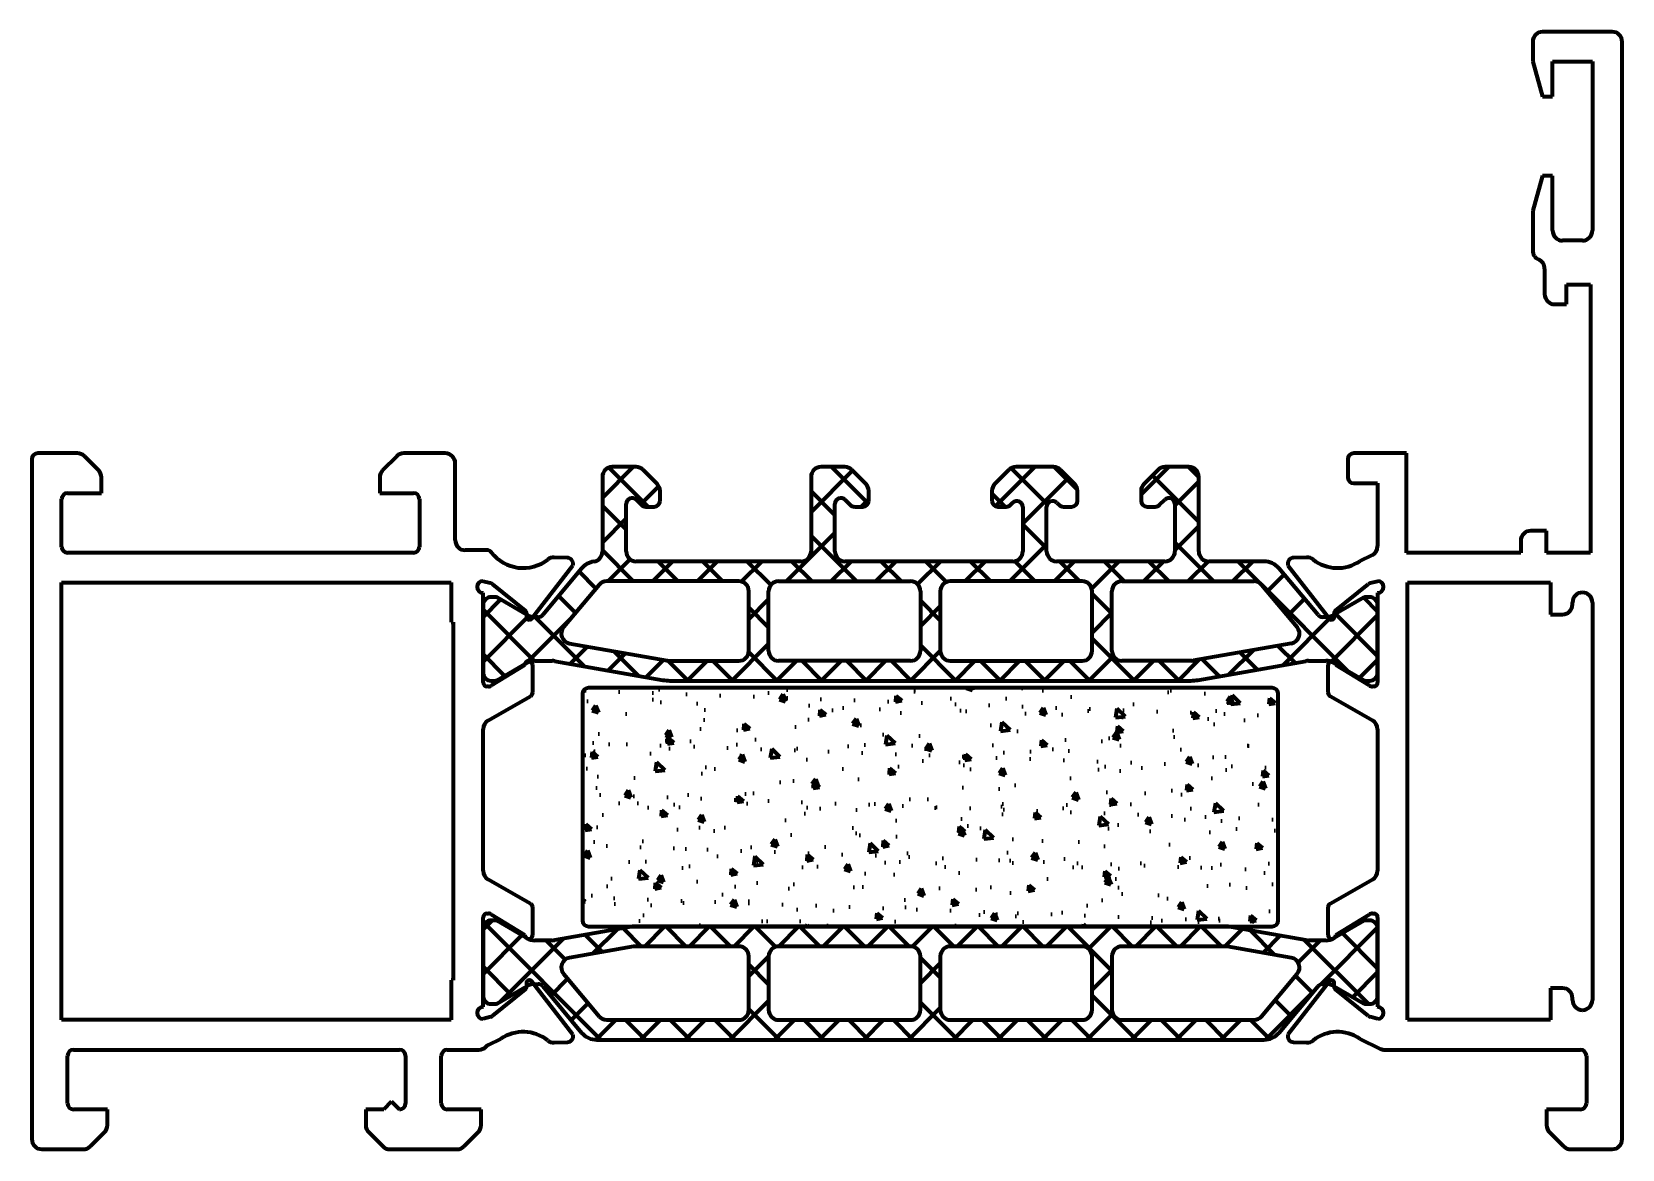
# Model space of a CAD drawing. Header units: millimetres. Extents: x 106.2 to 186.2, y 55 to 111.2.
import ezdxf

# ---------------------------------------------------------------- set-up
doc = ezdxf.new("R2010")
doc.units = ezdxf.units.MM

msp = doc.modelspace()

# ---------------------------------------------------------------- hatches: boundary and pattern name
at = {"lineweight": 100}
h = msp.add_hatch(dxfattribs=at)
h.set_pattern_fill('ANSI37', color=8, scale=0.5, style=0)
h.paths.add_polyline_path([(131.905, 81.867, -0.223481), (131.674, 81.758), (131.511, 81.758, -0.131829), (131.11, 81.866), (129.609, 82.734, 0.240571), (129.427, 82.739, 0.50902), (128.904, 82.358), (128.904, 78.958, 0.50902), (129.427, 78.578, 0.253199), (129.618, 78.588), (131.11, 79.451, -0.131829), (131.511, 79.558), (132.453, 79.558), (137.952, 78.589, 0.043661), (138.299, 78.558), (164.51, 78.558, 0.043661), (164.857, 78.589), (170.356, 79.558), (171.298, 79.558, -0.131829), (171.699, 79.451), (173.2, 78.583, 0.240571), (173.381, 78.578, 0.50902), (173.904, 78.958), (173.904, 82.358, 0.50902), (173.381, 82.739, 0.253199), (173.191, 82.729), (171.699, 81.866, -0.131829), (171.298, 81.758), (171.135, 81.758, -0.21991), (170.907, 81.864), (168.946, 84.201, 0.221695), (168.179, 84.558), (165.404, 84.558, -0.414214), (164.904, 85.058), (164.904, 88.808, 0.414214), (164.404, 89.308), (163.212, 89.308, 0.198912), (162.858, 89.162), (162.151, 88.455, 0.198912), (162.004, 88.101), (162.004, 87.608, 0.414214), (162.304, 87.308), (162.719, 87.308, 0.198912), (162.931, 87.396), (163.192, 87.658, -0.668179), (163.704, 87.446), (163.704, 85.058, -0.414214), (163.204, 84.558), (157.754, 84.558, -0.414214), (157.254, 85.058), (157.254, 87.296, -0.668179), (157.767, 87.508), (157.878, 87.396, 0.198912), (158.09, 87.308), (158.504, 87.308, 0.414214), (158.804, 87.608), (158.804, 88.101, 0.198912), (158.658, 88.455), (157.951, 89.162, 0.198912), (157.597, 89.308), (155.712, 89.308, 0.198912), (155.358, 89.162), (154.651, 88.455, 0.198912), (154.504, 88.101), (154.504, 87.608, 0.414214), (154.804, 87.308), (155.219, 87.308, 0.277739), (155.495, 87.447, -0.765441), (156.054, 87.296), (156.054, 85.058, -0.414214), (155.554, 84.558), (147.104, 84.558, -0.414214), (146.604, 85.058), (146.604, 87.446, -0.668179), (147.117, 87.658), (147.378, 87.396, 0.198912), (147.59, 87.308), (148.004, 87.308, 0.414214), (148.304, 87.608), (148.304, 88.101, 0.198912), (148.158, 88.455), (147.451, 89.162, 0.198912), (147.097, 89.308), (145.904, 89.308, 0.414214), (145.404, 88.808), (145.404, 85.058, -0.414214), (144.904, 84.558), (136.604, 84.558, -0.414214), (136.104, 85.058), (136.104, 87.446, -0.668179), (136.617, 87.658), (136.878, 87.396, 0.198912), (137.09, 87.308), (137.504, 87.308, 0.414214), (137.804, 87.608), (137.804, 88.101, 0.198912), (137.658, 88.455), (136.951, 89.162, 0.198912), (136.597, 89.308), (135.404, 89.308, 0.414214), (134.904, 88.808), (134.904, 85.041, -0.370782), (134.479, 84.547, 0.182522), (133.863, 84.201)])
h.paths.add_polyline_path([(134.741, 83.38, -0.221695), (135.124, 83.558), (141.77, 83.558, -0.414214), (142.27, 83.058), (142.27, 80.058, -0.414214), (141.77, 79.558), (138.212, 79.558), (133.248, 80.434, -0.57735), (132.951, 81.247)], flags=16)
h.paths.add_polyline_path([(143.27, 83.058, -0.414214), (143.77, 83.558), (150.404, 83.558, -0.414214), (150.904, 83.058), (150.904, 80.058, -0.414214), (150.404, 79.558), (143.77, 79.558, -0.414214), (143.27, 80.058)], flags=16)
h.paths.add_polyline_path([(151.904, 83.058, -0.414214), (152.404, 83.558), (159.039, 83.558, -0.414214), (159.539, 83.058), (159.539, 80.058, -0.414214), (159.039, 79.558), (152.404, 79.558, -0.414214), (151.904, 80.058)], flags=16)
h.paths.add_polyline_path([(160.539, 83.058, -0.414214), (161.039, 83.558), (167.685, 83.558, -0.221695), (168.068, 83.38), (169.857, 81.247, -0.57735), (169.561, 80.434), (164.597, 79.558), (161.039, 79.558, -0.414214), (160.539, 80.058)], flags=16)
h = msp.add_hatch(dxfattribs=at)
h.set_pattern_fill('AR-CONC', color=8, scale=0.02, angle=-90, style=0)
edge = h.paths.add_edge_path()
edge.add_line((134.204, 66.196), (168.604, 66.196))
edge.add_arc((168.604, 66.496), 0.3, 270, 360)
edge.add_line((168.904, 66.496), (168.904, 77.896))
edge.add_arc((168.604, 77.896), 0.3, 360, 450)
edge.add_line((168.604, 78.196), (134.204, 78.196))
edge.add_arc((134.204, 77.896), 0.3, 90, 180)
edge.add_line((133.904, 77.896), (133.904, 66.496))
edge.add_arc((134.204, 66.496), 0.3, 180, 270)
h = msp.add_hatch(dxfattribs=at)
h.set_pattern_fill('ANSI37', color=8, scale=0.5, style=0)
edge = h.paths.add_edge_path(flags=16)
edge.add_line((161.039, 61.496), (167.685, 61.496))
edge.add_arc((167.685, 61.996), 0.5, 270, 320)
edge.add_line((168.068, 61.675), (169.857, 63.807))
edge.add_arc((169.474, 64.128), 0.5, 320, 440)
edge.add_line((169.561, 64.621), (166.342, 65.189))
edge.add_arc((166.255, 64.696), 0.5, 80, 90)
edge.add_line((166.255, 65.196), (161.039, 65.196))
edge.add_arc((161.039, 64.696), 0.5, 90, 180)
edge.add_line((160.539, 64.696), (160.539, 61.996))
edge.add_arc((161.039, 61.996), 0.5, 180, 270)
edge = h.paths.add_edge_path(flags=16)
edge.add_line((159.039, 65.196), (152.404, 65.196))
edge.add_arc((152.404, 64.696), 0.5, 90, 180)
edge.add_line((151.904, 64.696), (151.904, 61.996))
edge.add_arc((152.404, 61.996), 0.5, 180, 270)
edge.add_line((152.404, 61.496), (159.039, 61.496))
edge.add_arc((159.039, 61.996), 0.5, 270, 360)
edge.add_line((159.539, 61.996), (159.539, 64.696))
edge.add_arc((159.039, 64.696), 0.5, 360, 450)
edge = h.paths.add_edge_path(flags=16)
edge.add_line((150.404, 65.196), (143.77, 65.196))
edge.add_arc((143.77, 64.696), 0.5, 90, 180)
edge.add_line((143.27, 64.696), (143.27, 61.996))
edge.add_arc((143.77, 61.996), 0.5, 180, 270)
edge.add_line((143.77, 61.496), (150.404, 61.496))
edge.add_arc((150.404, 61.996), 0.5, 270, 360)
edge.add_line((150.904, 61.996), (150.904, 64.696))
edge.add_arc((150.404, 64.696), 0.5, 360, 450)
edge = h.paths.add_edge_path()
edge.add_line((151.404, 66.196), (136.598, 66.196))
edge.add_arc((136.598, 64.196), 2, 90, 100)
edge.add_line((136.251, 66.166), (132.522, 65.508))
edge.add_arc((132.383, 66.296), 0.8, 270, 280, ccw=False)
edge.add_line((132.383, 65.496), (131.511, 65.496))
edge.add_arc((131.511, 66.296), 0.8, 239.96029, 270, ccw=False)
edge.add_line((131.11, 65.604), (129.609, 66.472))
edge.add_arc((129.513, 66.296), 0.2, 61.32424, 90)
edge.add_line((129.513, 66.496), (129.304, 66.496))
edge.add_arc((129.304, 66.096), 0.4, 90, 180)
edge.add_line((128.904, 66.096), (128.904, 62.696))
edge.add_arc((129.304, 62.696), 0.4, 180, 270)
edge.add_line((129.304, 62.296), (129.513, 62.296))
edge.add_arc((129.513, 62.496), 0.2, 270, 298.67576)
edge.add_line((129.609, 62.321), (131.11, 63.189))
edge.add_arc((131.511, 62.496), 0.8, 90, 120.03971, ccw=False)
edge.add_line((131.511, 63.296), (131.674, 63.296))
edge.add_arc((131.674, 62.996), 0.3, 39.61, 90, ccw=False)
edge.add_line((131.905, 63.187), (133.863, 60.853))
edge.add_arc((134.629, 61.496), 1, 220, 270)
edge.add_line((134.629, 60.496), (151.404, 60.496))
edge.add_line((151.404, 60.496), (168.179, 60.496))
edge.add_arc((168.179, 61.496), 1, 270, 320)
edge.add_line((168.946, 60.853), (170.904, 63.187))
edge.add_arc((171.135, 62.996), 0.3, 90, 140.39, ccw=False)
edge.add_line((171.135, 63.296), (171.298, 63.296))
edge.add_arc((171.298, 62.496), 0.8, 59.96029, 90, ccw=False)
edge.add_line((171.699, 63.189), (173.2, 62.321))
edge.add_arc((173.296, 62.496), 0.2, 241.32424, 270)
edge.add_line((173.296, 62.296), (173.504, 62.296))
edge.add_arc((173.504, 62.696), 0.4, 270, 360)
edge.add_line((173.904, 62.696), (173.904, 66.096))
edge.add_arc((173.504, 66.096), 0.4, 360, 450)
edge.add_line((173.504, 66.496), (173.296, 66.496))
edge.add_arc((173.296, 66.296), 0.2, 90, 118.67576)
edge.add_line((173.2, 66.472), (171.699, 65.604))
edge.add_arc((171.298, 66.296), 0.8, 270, 300.03971, ccw=False)
edge.add_line((171.298, 65.496), (170.426, 65.496))
edge.add_arc((170.426, 66.296), 0.8, 260, 270, ccw=False)
edge.add_line((170.287, 65.508), (166.558, 66.166))
edge.add_arc((166.211, 64.196), 2, 80, 90)
edge.add_line((166.211, 66.196), (151.404, 66.196))
edge = h.paths.add_edge_path(flags=16)
edge.add_line((141.77, 65.196), (136.554, 65.196))
edge.add_arc((136.554, 64.696), 0.5, 90, 100)
edge.add_line((136.467, 65.189), (133.248, 64.621))
edge.add_arc((133.334, 64.128), 0.5, 100, 220)
edge.add_line((132.951, 63.807), (134.741, 61.675))
edge.add_arc((135.124, 61.996), 0.5, 220, 270)
edge.add_line((135.124, 61.496), (141.77, 61.496))
edge.add_arc((141.77, 61.996), 0.5, 270, 360)
edge.add_line((142.27, 61.996), (142.27, 64.696))
edge.add_arc((141.77, 64.696), 0.5, 0, 90)

# ---------------------------------------------------------------- linework, layer by layer
for p, q in [((181.704, 110.693), (181.704, 109.693)), ((185.704, 111.193), (182.204, 111.193)), ((186.204, 55.493), (186.204, 110.693)), ((181.704, 109.693), (182.204, 107.943)), ((182.704, 107.943), (182.704, 109.693)), ((182.704, 109.693), (184.704, 109.693)), ((184.704, 109.693), (184.704, 101.194)), ((182.204, 107.943), (182.704, 107.943)), ((182.204, 103.944), (181.704, 102.194)), ((182.704, 103.944), (182.204, 103.944)), ((182.704, 101.194), (182.704, 103.944)), ((181.704, 102.194), (181.704, 100.194)), ((184.204, 100.694), (183.204, 100.694)), ((182.304, 99.277), (182.304, 97.992)), ((183.404, 97.492), (183.404, 98.492)), ((183.404, 98.492), (184.604, 98.492)), ((184.604, 98.492), (184.604, 84.992)), ((182.804, 97.492), (183.404, 97.492)), ((106.204, 89.693), (106.204, 55.493)), ((108.497, 89.993), (106.504, 89.993)), ((109.558, 89.14), (108.851, 89.847)), ((124.558, 89.847), (123.851, 89.14)), ((127.004, 89.993), (124.912, 89.993)), ((172.404, 89.693), (172.404, 88.793)), ((175.354, 89.993), (172.704, 89.993)), ((175.354, 84.992), (175.354, 89.993)), ((127.504, 85.623), (127.504, 89.493)), ((109.704, 87.993), (109.704, 88.786)), ((123.704, 88.786), (123.704, 87.993)), ((172.704, 88.493), (173.904, 88.493)), ((173.904, 88.493), (173.904, 85.319)), ((107.704, 85.293), (107.704, 87.693)), ((108.004, 87.993), (109.704, 87.993)), ((123.704, 87.993), (125.404, 87.993)), ((125.704, 87.693), (125.704, 85.293)), ((182.404, 86.092), (181.604, 86.092)), ((182.404, 84.992), (182.404, 86.092)), ((125.404, 84.993), (108.004, 84.993)), ((129.095, 85.123), (128.004, 85.123)), ((173.625, 84.87), (173.009, 84.568)), ((181.104, 84.992), (175.354, 84.992)), ((181.104, 85.592), (181.104, 84.992)), ((184.604, 84.992), (182.404, 84.992)), ((131.352, 81.682), (133.417, 84.348)), ((133.135, 84.742), (132.478, 84.761)), ((133.138, 84.742), (133.135, 84.742)), ((169.392, 84.348), (171.457, 81.682)), ((169.674, 84.742), (169.671, 84.742)), ((170.33, 84.761), (169.674, 84.742)), ((107.704, 61.493), (107.704, 83.493)), ((107.704, 83.493), (127.304, 83.493)), ((127.304, 83.493), (127.304, 81.493)), ((128.904, 83.57), (129.259, 83.475)), ((129.379, 83.416), (131.023, 82.094)), ((171.786, 82.094), (173.429, 83.416)), ((173.549, 83.475), (173.904, 83.57)), ((175.404, 61.493), (175.404, 83.493)), ((175.404, 83.493), (182.604, 83.493)), ((182.604, 83.493), (182.604, 81.893)), ((128.904, 78.47), (128.904, 82.97)), ((173.904, 82.97), (173.904, 78.47)), ((183.704, 82.393), (183.704, 82.493)), ((184.204, 82.993), (184.204, 82.993)), ((184.704, 82.493), (184.704, 62.493)), ((131.097, 81.931), (131.092, 81.776)), ((171.717, 81.776), (171.712, 81.931)), ((182.604, 81.893), (183.204, 81.893)), ((127.304, 81.493), (127.404, 81.493)), ((127.404, 81.493), (127.404, 63.493)), ((131.005, 79.337), (129.329, 78.314)), ((131.404, 77.959), (131.404, 79.343)), ((171.404, 79.343), (171.404, 77.959)), ((173.48, 78.314), (171.804, 79.337)), ((129.172, 78.27), (129.104, 78.27)), ((129.156, 76.553), (131.299, 77.783)), ((131.299, 77.783), (131.299, 77.783)), ((171.51, 77.783), (171.51, 77.783)), ((171.51, 77.783), (173.653, 76.553)), ((173.704, 78.27), (173.637, 78.27)), ((128.904, 68.998), (128.904, 76.119)), ((173.904, 76.119), (173.904, 68.998)), ((131.299, 67.334), (129.156, 68.564)), ((173.653, 68.564), (171.51, 67.334)), ((131.299, 67.334), (131.299, 67.334)), ((171.51, 67.334), (171.51, 67.334)), ((128.904, 62.146), (128.904, 66.646)), ((129.104, 66.846), (129.172, 66.846)), ((129.329, 66.802), (131.005, 65.78)), ((131.404, 65.774), (131.404, 67.158)), ((171.404, 67.158), (171.404, 65.774)), ((171.804, 65.78), (173.48, 66.802)), ((173.637, 66.846), (173.704, 66.846)), ((173.904, 66.646), (173.904, 62.146)), ((127.404, 63.493), (127.304, 63.493)), ((127.304, 63.493), (127.304, 61.493)), ((131.092, 63.341), (131.097, 63.185)), ((133.417, 60.768), (131.352, 63.435)), ((171.457, 63.435), (169.392, 60.768)), ((171.712, 63.185), (171.717, 63.341)), ((131.023, 63.022), (129.379, 61.7)), ((173.429, 61.7), (171.786, 63.022)), ((183.204, 63.093), (182.604, 63.093)), ((182.604, 63.093), (182.604, 61.493)), ((183.704, 62.493), (183.704, 62.593)), ((129.279, 61.647), (128.904, 61.546)), ((173.904, 61.546), (173.549, 61.642)), ((184.204, 61.993), (184.204, 61.993)), ((127.304, 61.493), (107.704, 61.493)), ((182.604, 61.493), (175.404, 61.493)), ((129.185, 60.247), (129.8, 60.549)), ((132.478, 60.356), (133.135, 60.375)), ((133.135, 60.375), (133.145, 60.375)), ((169.671, 60.375), (169.674, 60.375)), ((169.674, 60.375), (170.33, 60.356)), ((173.009, 60.549), (174.038, 60.044)), ((108.004, 57.293), (108.004, 59.693)), ((108.304, 59.993), (124.704, 59.993)), ((125.004, 59.693), (125.004, 57.293)), ((126.804, 57.293), (126.804, 59.693)), ((127.104, 59.993), (128.686, 59.993)), ((174.258, 59.993), (184.104, 59.993)), ((184.404, 59.693), (184.404, 57.293)), ((110.004, 56.993), (108.304, 56.993)), ((110.004, 56.2), (110.004, 56.993)), ((123.904, 56.993), (123.004, 56.993)), ((123.004, 56.993), (123.004, 56.2)), ((124.304, 57.393), (123.904, 56.993)), ((124.704, 56.993), (124.304, 57.393)), ((128.804, 56.993), (127.104, 56.993)), ((128.804, 56.2), (128.804, 56.993)), ((184.104, 56.993), (182.404, 56.993)), ((182.404, 56.993), (182.404, 56.2)), ((109.151, 55.14), (109.858, 55.847)), ((123.151, 55.847), (123.858, 55.14)), ((127.951, 55.14), (128.658, 55.847)), ((182.551, 55.847), (183.258, 55.14)), ((106.704, 54.993), (108.797, 54.993)), ((124.212, 54.993), (127.597, 54.993)), ((183.612, 54.993), (185.704, 54.993))]:
    msp.add_line(p, q, dxfattribs=at)
at = {"color": 8, "lineweight": 100}
for p, q in [((134.904, 88.808), (134.904, 85.041)), ((136.597, 89.308), (135.404, 89.308)), ((137.658, 88.455), (136.951, 89.162)), ((145.404, 88.808), (145.404, 85.058)), ((147.097, 89.308), (145.904, 89.308)), ((148.158, 88.455), (147.451, 89.162)), ((155.358, 89.162), (154.651, 88.455)), ((157.597, 89.308), (155.712, 89.308)), ((158.658, 88.455), (157.951, 89.162)), ((162.858, 89.162), (162.151, 88.455)), ((164.404, 89.308), (163.212, 89.308)), ((164.904, 85.058), (164.904, 88.808)), ((137.804, 87.608), (137.804, 88.101)), ((148.304, 87.608), (148.304, 88.101)), ((154.504, 88.101), (154.504, 87.608)), ((158.804, 87.608), (158.804, 88.101)), ((162.004, 88.101), (162.004, 87.608)), ((136.104, 85.058), (136.104, 87.446)), ((136.617, 87.658), (136.878, 87.396)), ((137.09, 87.308), (137.504, 87.308)), ((146.604, 85.058), (146.604, 87.446)), ((147.117, 87.658), (147.378, 87.396)), ((147.59, 87.308), (148.004, 87.308)), ((154.804, 87.308), (155.219, 87.308)), ((155.431, 87.396), (155.542, 87.508)), ((156.054, 87.296), (156.054, 85.058)), ((157.254, 85.058), (157.254, 87.296)), ((157.767, 87.508), (157.878, 87.396)), ((158.09, 87.308), (158.504, 87.308)), ((162.304, 87.308), (162.719, 87.308)), ((162.931, 87.396), (163.192, 87.658)), ((163.704, 87.446), (163.704, 85.058)), ((133.863, 84.201), (131.905, 81.867)), ((144.904, 84.558), (136.604, 84.558)), ((155.554, 84.558), (147.104, 84.558)), ((163.204, 84.558), (157.754, 84.558)), ((168.179, 84.558), (165.404, 84.558)), ((170.904, 81.867), (168.946, 84.201)), ((134.741, 83.38), (132.951, 81.247)), ((141.77, 83.558), (135.124, 83.558)), ((143.77, 83.558), (150.404, 83.558)), ((159.039, 83.558), (152.404, 83.558)), ((161.039, 83.558), (167.685, 83.558)), ((168.068, 83.38), (169.857, 81.247)), ((129.513, 82.758), (129.304, 82.758)), ((131.11, 81.866), (129.609, 82.734)), ((142.27, 80.058), (142.27, 83.058)), ((143.27, 80.058), (143.27, 83.058)), ((150.904, 83.058), (150.904, 80.058)), ((151.904, 83.058), (151.904, 80.058)), ((159.539, 80.058), (159.539, 83.058)), ((160.539, 80.058), (160.539, 83.058)), ((173.2, 82.734), (171.699, 81.866)), ((173.504, 82.758), (173.296, 82.758)), ((128.904, 82.358), (128.904, 78.958)), ((131.674, 81.758), (131.511, 81.758)), ((171.298, 81.758), (171.135, 81.758)), ((173.904, 78.958), (173.904, 82.358)), ((133.248, 80.434), (138.169, 79.566)), ((169.561, 80.434), (164.64, 79.566)), ((129.609, 78.583), (131.11, 79.451)), ((131.511, 79.558), (132.383, 79.558)), ((132.522, 79.546), (137.952, 78.589)), ((138.255, 79.558), (141.77, 79.558)), ((150.404, 79.558), (143.77, 79.558)), ((152.404, 79.558), (159.039, 79.558)), ((164.553, 79.558), (161.039, 79.558)), ((164.857, 78.589), (170.287, 79.546)), ((170.426, 79.558), (171.298, 79.558)), ((171.699, 79.451), (173.2, 78.583)), ((129.304, 78.558), (129.513, 78.558)), ((138.299, 78.558), (164.51, 78.558)), ((173.296, 78.558), (173.504, 78.558)), ((133.904, 77.896), (133.904, 66.496)), ((168.604, 78.196), (134.204, 78.196)), ((168.904, 66.496), (168.904, 77.896)), ((129.513, 66.496), (129.304, 66.496)), ((131.11, 65.604), (129.609, 66.472)), ((173.2, 66.472), (171.699, 65.604)), ((173.504, 66.496), (173.296, 66.496)), ((128.904, 66.096), (128.904, 62.696)), ((136.251, 66.166), (132.522, 65.508)), ((134.204, 66.196), (168.604, 66.196)), ((151.404, 66.196), (136.598, 66.196)), ((166.211, 66.196), (151.404, 66.196)), ((170.287, 65.508), (166.558, 66.166)), ((173.904, 62.696), (173.904, 66.096)), ((132.383, 65.496), (131.511, 65.496)), ((136.467, 65.189), (133.248, 64.621)), ((141.77, 65.196), (136.554, 65.196)), ((150.404, 65.196), (143.77, 65.196)), ((159.039, 65.196), (152.404, 65.196)), ((166.255, 65.196), (161.039, 65.196)), ((169.561, 64.621), (166.342, 65.189)), ((171.298, 65.496), (170.426, 65.496)), ((142.27, 61.996), (142.27, 64.696)), ((143.27, 64.696), (143.27, 61.996)), ((150.904, 61.996), (150.904, 64.696)), ((151.904, 64.696), (151.904, 61.996)), ((159.539, 61.996), (159.539, 64.696)), ((160.539, 64.696), (160.539, 61.996)), ((131.511, 63.296), (131.674, 63.296)), ((132.951, 63.807), (134.741, 61.675)), ((168.068, 61.675), (169.857, 63.807)), ((171.135, 63.296), (171.298, 63.296)), ((129.609, 62.321), (131.11, 63.189)), ((131.905, 63.187), (133.863, 60.853)), ((168.946, 60.853), (170.904, 63.187)), ((171.699, 63.189), (173.2, 62.321)), ((129.304, 62.296), (129.513, 62.296)), ((173.296, 62.296), (173.504, 62.296)), ((135.124, 61.496), (141.77, 61.496)), ((143.77, 61.496), (150.404, 61.496)), ((152.404, 61.496), (159.039, 61.496)), ((161.039, 61.496), (167.685, 61.496)), ((134.629, 60.496), (151.404, 60.496)), ((151.404, 60.496), (168.179, 60.496))]:
    msp.add_line(p, q, dxfattribs=at)
at = {"lineweight": 100}
for centre, radius, start, end in [((182.204, 110.693), 0.5, 90, 180), ((185.704, 110.693), 0.5, 360, 90), ((183.204, 101.194), 0.5, 180, 270), ((184.204, 101.194), 0.5, 270, 360), ((182.204, 100.194), 0.5, 180, 246.4225), ((181.804, 99.277), 0.5, 360, 66.4225), ((182.804, 97.992), 0.5, 180, 270), ((106.504, 89.693), 0.3, 90, 180), ((108.497, 89.493), 0.5, 45, 90), ((124.912, 89.493), 0.5, 90, 135), ((127.004, 89.493), 0.5, 0, 90), ((172.704, 89.693), 0.3, 90, 180), ((109.204, 88.786), 0.5, 0, 45), ((124.204, 88.786), 0.5, 135, 180), ((172.704, 88.793), 0.3, 180, 270), ((108.004, 87.693), 0.3, 90, 180), ((125.404, 87.693), 0.3, 360, 90), ((128.004, 85.623), 0.5, 180, 270), ((181.604, 85.592), 0.5, 90, 180), ((108.004, 85.293), 0.3, 180, 270), ((125.404, 85.293), 0.3, 270, 360), ((129.095, 84.823), 0.3, 37.57117, 90), ((130.918, 86.226), 2, 217.57117, 308.19423), ((173.404, 85.319), 0.5, 296.12703, 0), ((132.464, 84.261), 0.5, 88.37625, 128.19423), ((133.132, 84.442), 0.3, 341.74858, 88.86602), ((169.677, 84.442), 0.3, 91.13398, 198.25142), ((170.345, 84.261), 0.5, 51.80577, 91.62375), ((171.89, 86.226), 2, 231.80577, 303.99705), ((128.904, 83.27), 0.3, 90, 270), ((129.191, 83.183), 0.3, 51.17602, 76.87288), ((173.618, 83.183), 0.3, 103.12712, 128.82398), ((173.904, 83.27), 0.3, 270, 90), ((184.204, 82.493), 0.5, 90, 180), ((184.204, 82.493), 0.5, 0, 90), ((130.897, 81.938), 0.2, 358, 51.17602), ((131.237, 81.771), 0.146, 178, 322.25392), ((171.572, 81.771), 0.146, 217.74608, 2), ((171.912, 81.938), 0.2, 128.82398, 182), ((183.204, 82.393), 0.5, 270, 0), ((131.204, 79.343), 0.2, 0, 181.77363), ((171.604, 79.343), 0.2, 358.22637, 180), ((129.104, 78.47), 0.2, 180, 270), ((173.704, 78.47), 0.2, 270, 360), ((129.172, 78.57), 0.3, 270, 301.38013), ((131.204, 77.959), 0.2, 298.30547, 0), ((171.604, 77.959), 0.2, 180, 241.69453), ((173.637, 78.57), 0.3, 238.61987, 270), ((129.404, 76.119), 0.5, 119.84688, 180), ((173.404, 76.119), 0.5, 0, 60.15312), ((129.404, 68.998), 0.5, 180, 240.15312), ((173.404, 68.998), 0.5, 299.84688, 0), ((131.204, 67.158), 0.2, 0, 61.69453), ((171.604, 67.158), 0.2, 118.30547, 180), ((129.104, 66.646), 0.2, 90, 180), ((129.172, 66.546), 0.3, 58.61987, 90), ((173.637, 66.546), 0.3, 90, 121.38013), ((173.704, 66.646), 0.2, 0, 90), ((131.204, 65.774), 0.2, 178.22637, 0), ((171.604, 65.774), 0.2, 180, 1.77363), ((131.237, 63.346), 0.146, 37.74608, 182), ((171.572, 63.346), 0.146, 358, 142.25392), ((130.897, 63.178), 0.2, 308.82398, 2), ((171.912, 63.178), 0.2, 178, 231.17602), ((183.204, 62.593), 0.5, 0, 90), ((184.204, 62.493), 0.5, 180, 270), ((184.204, 62.493), 0.5, 270, 0), ((128.904, 61.846), 0.3, 90, 270), ((129.191, 61.934), 0.3, 287, 308.82398), ((173.618, 61.934), 0.3, 231.17602, 256.87288), ((173.904, 61.846), 0.3, 270, 90), ((130.918, 58.891), 2, 51.80577, 123.99705), ((171.89, 58.891), 2, 56.00295, 128.19423), ((128.686, 60.493), 0.5, 270, 315.96539), ((129.405, 59.798), 0.5, 116.12703, 135.96539), ((132.464, 60.856), 0.5, 231.80577, 271.62375), ((133.132, 60.675), 0.3, 272.60541, 18.25142), ((169.677, 60.675), 0.3, 161.74858, 268.86602), ((170.345, 60.856), 0.5, 268.37625, 308.19423), ((174.258, 60.493), 0.5, 243.87297, 270), ((108.304, 59.693), 0.3, 90, 180), ((124.704, 59.693), 0.3, 360, 90), ((127.104, 59.693), 0.3, 90, 180), ((184.104, 59.693), 0.3, 0, 90), ((108.304, 57.293), 0.3, 180, 270), ((124.704, 57.293), 0.3, 270, 0), ((127.104, 57.293), 0.3, 180, 270), ((184.104, 57.293), 0.3, 270, 360), ((109.504, 56.2), 0.5, 315, 360), ((123.504, 56.2), 0.5, 180, 225), ((128.304, 56.2), 0.5, 315, 0), ((182.904, 56.2), 0.5, 180, 225), ((106.704, 55.493), 0.5, 180, 270), ((185.704, 55.493), 0.5, 270, 0), ((108.797, 55.493), 0.5, 270, 315), ((124.212, 55.493), 0.5, 225, 270), ((127.597, 55.493), 0.5, 270, 315), ((183.612, 55.493), 0.5, 225, 270)]:
    msp.add_arc(centre, radius, start, end, dxfattribs=at)
at = {"color": 8, "lineweight": 100}
for centre, radius, start, end in [((135.404, 88.808), 0.5, 90, 180), ((136.597, 88.808), 0.5, 45, 90), ((145.904, 88.808), 0.5, 90, 180), ((147.097, 88.808), 0.5, 45, 90), ((155.712, 88.808), 0.5, 90, 135), ((157.597, 88.808), 0.5, 45, 90), ((163.212, 88.808), 0.5, 90, 135), ((164.404, 88.808), 0.5, 0, 90), ((137.304, 88.101), 0.5, 360, 45), ((147.804, 88.101), 0.5, 0, 45), ((155.004, 88.101), 0.5, 135, 180), ((158.304, 88.101), 0.5, 0, 45), ((162.504, 88.101), 0.5, 135, 180), ((136.404, 87.446), 0.3, 45, 180), ((137.09, 87.608), 0.3, 225, 270), ((137.504, 87.608), 0.3, 270, 0), ((146.904, 87.446), 0.3, 45, 180), ((147.59, 87.608), 0.3, 225, 270), ((148.004, 87.608), 0.3, 270, 360), ((154.804, 87.608), 0.3, 180, 270), ((155.219, 87.608), 0.3, 270, 315), ((155.754, 87.296), 0.3, 0, 135), ((157.554, 87.296), 0.3, 45, 180), ((158.09, 87.608), 0.3, 225, 270), ((158.504, 87.608), 0.3, 270, 0), ((162.304, 87.608), 0.3, 180, 270), ((162.719, 87.608), 0.3, 270, 315), ((163.404, 87.446), 0.3, 360, 135), ((134.404, 85.041), 0.5, 278.62445, 0), ((136.604, 85.058), 0.5, 180, 270), ((144.904, 85.058), 0.5, 270, 0), ((147.104, 85.058), 0.5, 180, 270), ((155.554, 85.058), 0.5, 270, 0), ((157.754, 85.058), 0.5, 180, 270), ((163.204, 85.058), 0.5, 270, 0), ((165.404, 85.058), 0.5, 180, 270), ((134.629, 83.558), 1, 98.62445, 140), ((168.179, 83.558), 1, 40, 90), ((135.124, 83.058), 0.5, 90, 140), ((141.77, 83.058), 0.5, 0, 90), ((143.77, 83.058), 0.5, 90, 180), ((150.404, 83.058), 0.5, 0, 90), ((152.404, 83.058), 0.5, 90, 180), ((159.039, 83.058), 0.5, 0, 90), ((161.039, 83.058), 0.5, 90, 180), ((167.685, 83.058), 0.5, 40, 90), ((129.304, 82.358), 0.4, 90, 180), ((129.513, 82.558), 0.2, 61.32424, 90), ((173.296, 82.558), 0.2, 90, 118.67576), ((173.504, 82.358), 0.4, 360, 90), ((131.511, 82.558), 0.8, 239.96029, 270), ((131.674, 82.058), 0.3, 270, 320.39), ((171.135, 82.058), 0.3, 219.61, 270), ((171.298, 82.558), 0.8, 270, 300.03971), ((133.334, 80.926), 0.5, 140, 260), ((169.474, 80.926), 0.5, 280, 40), ((141.77, 80.058), 0.5, 270, 0), ((143.77, 80.058), 0.5, 180, 270), ((150.404, 80.058), 0.5, 270, 360), ((152.404, 80.058), 0.5, 180, 270), ((159.039, 80.058), 0.5, 270, 0), ((161.039, 80.058), 0.5, 180, 270), ((131.511, 78.758), 0.8, 90, 120.03971), ((132.383, 78.758), 0.8, 80, 90), ((138.255, 80.058), 0.5, 260, 270), ((164.553, 80.058), 0.5, 270, 280), ((170.426, 78.758), 0.8, 90, 100), ((171.298, 78.758), 0.8, 59.96029, 90), ((129.304, 78.958), 0.4, 180, 270), ((129.513, 78.758), 0.2, 270, 298.67576), ((138.299, 80.558), 2, 260, 270), ((164.51, 80.558), 2, 270, 280), ((173.296, 78.758), 0.2, 241.32424, 270), ((173.504, 78.958), 0.4, 270, 360), ((134.204, 77.896), 0.3, 90, 180), ((168.604, 77.896), 0.3, 360, 90), ((129.304, 66.096), 0.4, 90, 180), ((129.513, 66.296), 0.2, 61.32424, 90), ((134.204, 66.496), 0.3, 180, 270), ((168.604, 66.496), 0.3, 270, 360), ((173.296, 66.296), 0.2, 90, 118.67576), ((173.504, 66.096), 0.4, 360, 90), ((131.511, 66.296), 0.8, 239.96029, 270), ((136.598, 64.196), 2, 90, 100), ((166.211, 64.196), 2, 80, 90), ((171.298, 66.296), 0.8, 270, 300.03971), ((132.383, 66.296), 0.8, 270, 280), ((136.554, 64.696), 0.5, 90, 100), ((141.77, 64.696), 0.5, 360, 90), ((143.77, 64.696), 0.5, 90, 180), ((150.404, 64.696), 0.5, 360, 90), ((152.404, 64.696), 0.5, 90, 180), ((159.039, 64.696), 0.5, 360, 90), ((161.039, 64.696), 0.5, 90, 180), ((166.255, 64.696), 0.5, 80, 90), ((170.426, 66.296), 0.8, 260, 270), ((133.334, 64.128), 0.5, 100, 220), ((169.474, 64.128), 0.5, 320, 80), ((131.511, 62.496), 0.8, 90, 120.03971), ((131.674, 62.996), 0.3, 39.61, 90), ((171.135, 62.996), 0.3, 90, 140.39), ((171.298, 62.496), 0.8, 59.96029, 90), ((129.304, 62.696), 0.4, 180, 270), ((173.504, 62.696), 0.4, 270, 360), ((129.513, 62.496), 0.2, 270, 298.67576), ((135.124, 61.996), 0.5, 220, 270), ((141.77, 61.996), 0.5, 270, 0), ((143.77, 61.996), 0.5, 180, 270), ((150.404, 61.996), 0.5, 270, 360), ((152.404, 61.996), 0.5, 180, 270), ((159.039, 61.996), 0.5, 270, 360), ((161.039, 61.996), 0.5, 180, 270), ((167.685, 61.996), 0.5, 270, 320), ((173.296, 62.496), 0.2, 241.32424, 270), ((134.629, 61.496), 1, 220, 270), ((168.179, 61.496), 1, 270, 320)]:
    msp.add_arc(centre, radius, start, end, dxfattribs=at)

doc.saveas('drawing.dxf')
